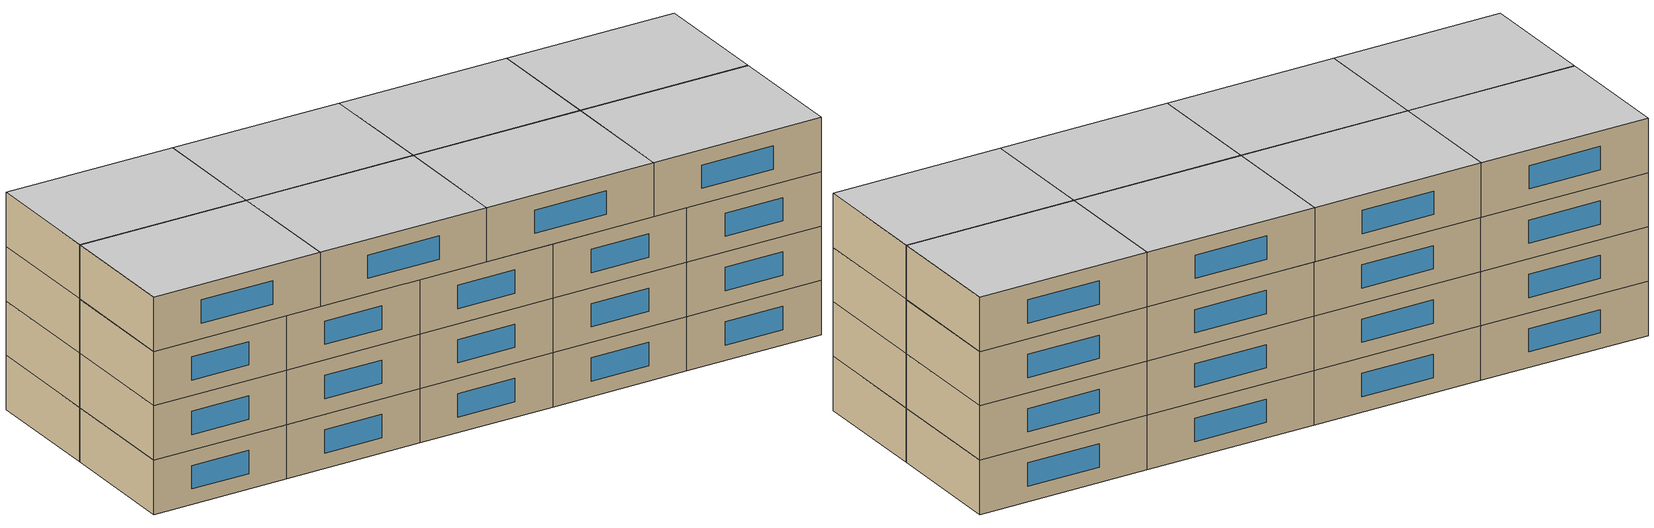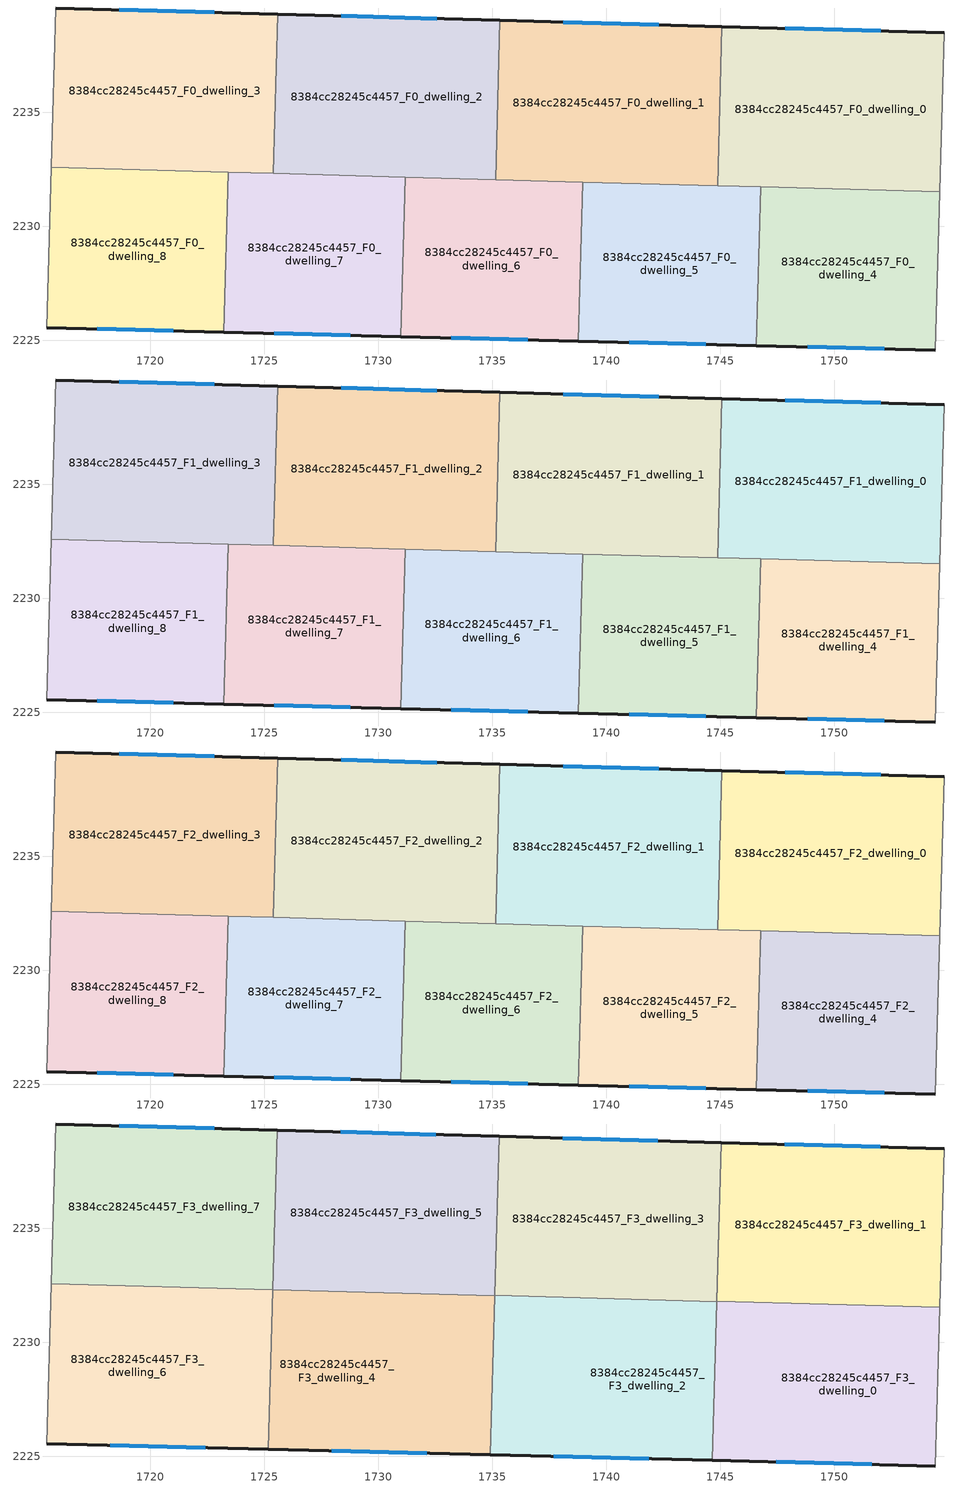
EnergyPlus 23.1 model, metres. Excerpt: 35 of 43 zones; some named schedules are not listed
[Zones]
8384cc28245c4457_F0_dwelling_0
 floor ground (EU_floor_Construction): 1754.83,2238.5 1754.63,2231.51 1744.89,2231.78 1745.08,2238.77 z0
 wall outside (EU_wall_Construction): 1754.83,2238.5 1745.08,2238.77 z0:3
 wall to 8384cc28245c4457_F0_dwelling_1 (EU_wall_Construction): 1745.08,2238.77 1744.89,2231.78 z0:3
 wall adiabatic (EU_wall_Construction): 1754.63,2231.51 1754.83,2238.5 z0:3
 wall to 8384cc28245c4457_F0_dwelling_4 (EU_wall_Construction): 1746.79,2231.73 1754.63,2231.51 z0:3
 wall to 8384cc28245c4457_F0_dwelling_5 (EU_wall_Construction): 1744.89,2231.78 1746.79,2231.73 z0:3
 window (EU_Window_Construction): 1752.04,2238.57 1747.87,2238.69 z0.86:2.14
8384cc28245c4457_F0_dwelling_1
 floor ground (EU_floor_Construction): 1745.08,2238.77 1744.89,2231.78 1735.15,2232.05 1735.34,2239.04 z0
 wall outside (EU_wall_Construction): 1745.08,2238.77 1735.34,2239.04 z0:3
 wall to 8384cc28245c4457_F0_dwelling_2 (EU_wall_Construction): 1735.34,2239.04 1735.15,2232.05 z0:3
 wall to 8384cc28245c4457_F0_dwelling_5 (EU_wall_Construction): 1738.97,2231.94 1744.89,2231.78 z0:3
 wall to 8384cc28245c4457_F0_dwelling_6 (EU_wall_Construction): 1735.15,2232.05 1738.97,2231.94 z0:3
 window (EU_Window_Construction): 1742.3,2238.84 1738.12,2238.96 z0.86:2.14
8384cc28245c4457_F0_dwelling_2
 floor ground (EU_floor_Construction): 1735.34,2239.04 1735.15,2232.05 1725.4,2232.32 1725.6,2239.31 z0
 wall outside (EU_wall_Construction): 1735.34,2239.04 1725.6,2239.31 z0:3
 wall to 8384cc28245c4457_F0_dwelling_3 (EU_wall_Construction): 1725.6,2239.31 1725.4,2232.32 z0:3
 wall to 8384cc28245c4457_F0_dwelling_7 (EU_wall_Construction): 1725.4,2232.32 1731.18,2232.16 z0:3
 wall to 8384cc28245c4457_F0_dwelling_6 (EU_wall_Construction): 1731.18,2232.16 1735.14,2232.05 z0:3
 window (EU_Window_Construction): 1732.56,2239.12 1728.38,2239.23 z0.86:2.14
8384cc28245c4457_F0_dwelling_3
 floor ground (EU_floor_Construction): 1725.6,2239.31 1725.4,2232.32 1715.66,2232.59 1715.85,2239.58 z0
 wall outside (EU_wall_Construction): 1725.6,2239.31 1715.85,2239.58 z0:3
 wall adiabatic (EU_wall_Construction): 1715.85,2239.58 1715.66,2232.59 z0:3
 wall to 8384cc28245c4457_F0_dwelling_8 (EU_wall_Construction): 1715.66,2232.59 1723.41,2232.38 z0:3
 wall to 8384cc28245c4457_F0_dwelling_7 (EU_wall_Construction): 1723.41,2232.38 1725.4,2232.32 z0:3
 window (EU_Window_Construction): 1722.81,2239.39 1718.64,2239.5 z0.86:2.14
8384cc28245c4457_F0_dwelling_4
 floor ground (EU_floor_Construction): 1754.63,2231.51 1754.44,2224.57 1746.6,2224.77 1746.79,2231.73 z0
 wall outside (EU_wall_Construction): 1746.6,2224.77 1754.44,2224.57 z0:3
 wall to 8384cc28245c4457_F0_dwelling_5 (EU_wall_Construction): 1746.79,2231.73 1746.6,2224.77 z0:3
 wall adiabatic (EU_wall_Construction): 1754.44,2224.57 1754.63,2231.51 z0:3
 window (EU_Window_Construction): 1748.84,2224.71 1752.2,2224.63 z0.86:2.14
8384cc28245c4457_F0_dwelling_5
 floor ground (EU_floor_Construction): 1746.79,2231.73 1746.6,2224.77 1738.78,2224.96 1738.97,2231.94 z0
 wall outside (EU_wall_Construction): 1738.78,2224.96 1746.6,2224.77 z0:3
 wall to 8384cc28245c4457_F0_dwelling_6 (EU_wall_Construction): 1738.97,2231.94 1738.78,2224.96 z0:3
 window (EU_Window_Construction): 1741.01,2224.91 1744.36,2224.82 z0.86:2.14
8384cc28245c4457_F0_dwelling_6
 floor ground (EU_floor_Construction): 1738.97,2231.94 1738.78,2224.96 1730.98,2225.16 1731.18,2232.16 z0
 wall outside (EU_wall_Construction): 1730.98,2225.16 1738.78,2224.96 z0:3
 wall to 8384cc28245c4457_F0_dwelling_7 (EU_wall_Construction): 1731.18,2232.16 1730.98,2225.16 z0:3
 window (EU_Window_Construction): 1733.21,2225.11 1736.55,2225.02 z0.86:2.14
8384cc28245c4457_F0_dwelling_7
 floor ground (EU_floor_Construction): 1731.18,2232.16 1730.98,2225.16 1723.21,2225.36 1723.41,2232.38 z0
 wall outside (EU_wall_Construction): 1723.21,2225.36 1730.98,2225.16 z0:3
 wall to 8384cc28245c4457_F0_dwelling_8 (EU_wall_Construction): 1723.41,2232.38 1723.21,2225.36 z0:3
 window (EU_Window_Construction): 1725.43,2225.3 1728.76,2225.22 z0.86:2.14
8384cc28245c4457_F0_dwelling_8
 floor ground (EU_floor_Construction): 1723.41,2232.38 1723.21,2225.36 1715.46,2225.55 1715.66,2232.59 z0
 wall outside (EU_wall_Construction): 1715.46,2225.55 1723.21,2225.36 z0:3
 wall adiabatic (EU_wall_Construction): 1715.66,2232.59 1715.46,2225.55 z0:3
 window (EU_Window_Construction): 1717.68,2225.5 1721,2225.41 z0.86:2.14
8384cc28245c4457_F1_dwelling_0
 floor to 8384cc28245c4457_F0_dwelling_0 (EU_floor_Construction): 1754.83,2238.5 1754.63,2231.51 1744.89,2231.78 1745.08,2238.77 z3
 wall outside (EU_wall_Construction): 1754.83,2238.5 1745.08,2238.77 z3:6
 wall to 8384cc28245c4457_F1_dwelling_1 (EU_wall_Construction): 1745.08,2238.77 1744.89,2231.78 z3:6
 wall adiabatic (EU_wall_Construction): 1754.63,2231.51 1754.83,2238.5 z3:6
 wall to 8384cc28245c4457_F1_dwelling_4 (EU_wall_Construction): 1746.79,2231.73 1754.63,2231.51 z3:6
 wall to 8384cc28245c4457_F1_dwelling_5 (EU_wall_Construction): 1744.89,2231.78 1746.79,2231.73 z3:6
 window (EU_Window_Construction): 1752.04,2238.57 1747.87,2238.69 z3.86:5.14
8384cc28245c4457_F1_dwelling_1
 floor to 8384cc28245c4457_F0_dwelling_1 (EU_floor_Construction): 1745.08,2238.77 1744.89,2231.78 1735.15,2232.05 1735.34,2239.04 z3
 wall outside (EU_wall_Construction): 1745.08,2238.77 1735.34,2239.04 z3:6
 wall to 8384cc28245c4457_F1_dwelling_2 (EU_wall_Construction): 1735.34,2239.04 1735.15,2232.05 z3:6
 wall to 8384cc28245c4457_F1_dwelling_5 (EU_wall_Construction): 1738.97,2231.94 1744.89,2231.78 z3:6
 wall to 8384cc28245c4457_F1_dwelling_6 (EU_wall_Construction): 1735.15,2232.05 1738.97,2231.94 z3:6
 window (EU_Window_Construction): 1742.3,2238.84 1738.12,2238.96 z3.86:5.14
8384cc28245c4457_F1_dwelling_2
 floor to 8384cc28245c4457_F0_dwelling_2 (EU_floor_Construction): 1735.34,2239.04 1735.15,2232.05 1725.4,2232.32 1725.6,2239.31 z3
 wall outside (EU_wall_Construction): 1735.34,2239.04 1725.6,2239.31 z3:6
 wall to 8384cc28245c4457_F1_dwelling_3 (EU_wall_Construction): 1725.6,2239.31 1725.4,2232.32 z3:6
 wall to 8384cc28245c4457_F1_dwelling_7 (EU_wall_Construction): 1725.4,2232.32 1731.18,2232.16 z3:6
 wall to 8384cc28245c4457_F1_dwelling_6 (EU_wall_Construction): 1731.18,2232.16 1735.14,2232.05 z3:6
 window (EU_Window_Construction): 1732.56,2239.12 1728.38,2239.23 z3.86:5.14
8384cc28245c4457_F1_dwelling_3
 floor to 8384cc28245c4457_F0_dwelling_3 (EU_floor_Construction): 1725.6,2239.31 1725.4,2232.32 1715.66,2232.59 1715.85,2239.58 z3
 wall outside (EU_wall_Construction): 1725.6,2239.31 1715.85,2239.58 z3:6
 wall adiabatic (EU_wall_Construction): 1715.85,2239.58 1715.66,2232.59 z3:6
 wall to 8384cc28245c4457_F1_dwelling_8 (EU_wall_Construction): 1715.66,2232.59 1723.41,2232.38 z3:6
 wall to 8384cc28245c4457_F1_dwelling_7 (EU_wall_Construction): 1723.41,2232.38 1725.4,2232.32 z3:6
 window (EU_Window_Construction): 1722.81,2239.39 1718.64,2239.5 z3.86:5.14
8384cc28245c4457_F1_dwelling_4
 floor to 8384cc28245c4457_F0_dwelling_4 (EU_floor_Construction): 1754.63,2231.51 1754.44,2224.57 1746.6,2224.77 1746.79,2231.73 z3
 wall outside (EU_wall_Construction): 1746.6,2224.77 1754.44,2224.57 z3:6
 wall to 8384cc28245c4457_F1_dwelling_5 (EU_wall_Construction): 1746.79,2231.73 1746.6,2224.77 z3:6
 wall adiabatic (EU_wall_Construction): 1754.44,2224.57 1754.63,2231.51 z3:6
 window (EU_Window_Construction): 1748.84,2224.71 1752.2,2224.63 z3.86:5.14
8384cc28245c4457_F1_dwelling_5
 floor to 8384cc28245c4457_F0_dwelling_5 (EU_floor_Construction): 1746.79,2231.73 1746.6,2224.77 1738.78,2224.96 1738.97,2231.94 z3
 wall outside (EU_wall_Construction): 1738.78,2224.96 1746.6,2224.77 z3:6
 wall to 8384cc28245c4457_F1_dwelling_6 (EU_wall_Construction): 1738.97,2231.94 1738.78,2224.96 z3:6
 window (EU_Window_Construction): 1741.01,2224.91 1744.36,2224.82 z3.86:5.14
8384cc28245c4457_F1_dwelling_6
 floor to 8384cc28245c4457_F0_dwelling_6 (EU_floor_Construction): 1738.97,2231.94 1738.78,2224.96 1730.98,2225.16 1731.18,2232.16 z3
 wall outside (EU_wall_Construction): 1730.98,2225.16 1738.78,2224.96 z3:6
 wall to 8384cc28245c4457_F1_dwelling_7 (EU_wall_Construction): 1731.18,2232.16 1730.98,2225.16 z3:6
 window (EU_Window_Construction): 1733.21,2225.11 1736.55,2225.02 z3.86:5.14
8384cc28245c4457_F1_dwelling_7
 floor to 8384cc28245c4457_F0_dwelling_7 (EU_floor_Construction): 1731.18,2232.16 1730.98,2225.16 1723.21,2225.36 1723.41,2232.38 z3
 wall outside (EU_wall_Construction): 1723.21,2225.36 1730.98,2225.16 z3:6
 wall to 8384cc28245c4457_F1_dwelling_8 (EU_wall_Construction): 1723.41,2232.38 1723.21,2225.36 z3:6
 window (EU_Window_Construction): 1725.43,2225.3 1728.76,2225.22 z3.86:5.14
8384cc28245c4457_F1_dwelling_8
 floor to 8384cc28245c4457_F0_dwelling_8 (EU_floor_Construction): 1723.41,2232.38 1723.21,2225.36 1715.46,2225.55 1715.66,2232.59 z3
 wall outside (EU_wall_Construction): 1715.46,2225.55 1723.21,2225.36 z3:6
 wall adiabatic (EU_wall_Construction): 1715.66,2232.59 1715.46,2225.55 z3:6
 window (EU_Window_Construction): 1717.68,2225.5 1721,2225.41 z3.86:5.14
8384cc28245c4457_F2_dwelling_0
 floor to 8384cc28245c4457_F1_dwelling_0 (EU_floor_Construction): 1754.83,2238.5 1754.63,2231.51 1744.89,2231.78 1745.08,2238.77 z6
 wall outside (EU_wall_Construction): 1754.83,2238.5 1745.08,2238.77 z6:9
 wall to 8384cc28245c4457_F2_dwelling_1 (EU_wall_Construction): 1745.08,2238.77 1744.89,2231.78 z6:9
 wall adiabatic (EU_wall_Construction): 1754.63,2231.51 1754.83,2238.5 z6:9
 wall to 8384cc28245c4457_F2_dwelling_4 (EU_wall_Construction): 1746.79,2231.73 1754.63,2231.51 z6:9
 wall to 8384cc28245c4457_F2_dwelling_5 (EU_wall_Construction): 1744.89,2231.78 1746.79,2231.73 z6:9
 window (EU_Window_Construction): 1752.04,2238.57 1747.87,2238.69 z6.86:8.14
8384cc28245c4457_F2_dwelling_1
 floor to 8384cc28245c4457_F1_dwelling_1 (EU_floor_Construction): 1745.08,2238.77 1744.89,2231.78 1735.15,2232.05 1735.34,2239.04 z6
 wall outside (EU_wall_Construction): 1745.08,2238.77 1735.34,2239.04 z6:9
 wall to 8384cc28245c4457_F2_dwelling_2 (EU_wall_Construction): 1735.34,2239.04 1735.15,2232.05 z6:9
 wall to 8384cc28245c4457_F2_dwelling_5 (EU_wall_Construction): 1738.97,2231.94 1744.89,2231.78 z6:9
 wall to 8384cc28245c4457_F2_dwelling_6 (EU_wall_Construction): 1735.15,2232.05 1738.97,2231.94 z6:9
 window (EU_Window_Construction): 1742.3,2238.84 1738.12,2238.96 z6.86:8.14
 ceiling adiabatic (EU_roof_Construction): 1744.89,2231.78 1744.89,2231.8 1744.86,2231.8 1745.05,2238.77 1735.34,2239.04 1735.15,2232.05 z9
8384cc28245c4457_F2_dwelling_2
 floor to 8384cc28245c4457_F1_dwelling_2 (EU_floor_Construction): 1735.34,2239.04 1735.15,2232.05 1725.4,2232.32 1725.6,2239.31 z6
 wall outside (EU_wall_Construction): 1735.34,2239.04 1725.6,2239.31 z6:9
 wall to 8384cc28245c4457_F2_dwelling_3 (EU_wall_Construction): 1725.6,2239.31 1725.4,2232.32 z6:9
 wall to 8384cc28245c4457_F2_dwelling_7 (EU_wall_Construction): 1725.4,2232.32 1731.18,2232.16 z6:9
 wall to 8384cc28245c4457_F2_dwelling_6 (EU_wall_Construction): 1731.18,2232.16 1735.14,2232.05 z6:9
 window (EU_Window_Construction): 1732.56,2239.12 1728.38,2239.23 z6.86:8.14
8384cc28245c4457_F2_dwelling_3
 floor to 8384cc28245c4457_F1_dwelling_3 (EU_floor_Construction): 1725.6,2239.31 1725.4,2232.32 1715.66,2232.59 1715.85,2239.58 z6
 wall outside (EU_wall_Construction): 1725.6,2239.31 1715.85,2239.58 z6:9
 wall adiabatic (EU_wall_Construction): 1715.85,2239.58 1715.66,2232.59 z6:9
 wall to 8384cc28245c4457_F2_dwelling_8 (EU_wall_Construction): 1715.66,2232.59 1723.41,2232.38 z6:9
 wall to 8384cc28245c4457_F2_dwelling_7 (EU_wall_Construction): 1723.41,2232.38 1725.4,2232.32 z6:9
 window (EU_Window_Construction): 1722.81,2239.39 1718.64,2239.5 z6.86:8.14
8384cc28245c4457_F2_dwelling_4
 floor to 8384cc28245c4457_F1_dwelling_4 (EU_floor_Construction): 1754.63,2231.51 1754.44,2224.57 1746.6,2224.77 1746.79,2231.73 z6
 wall outside (EU_wall_Construction): 1746.6,2224.77 1754.44,2224.57 z6:9
 wall to 8384cc28245c4457_F2_dwelling_5 (EU_wall_Construction): 1746.79,2231.73 1746.6,2224.77 z6:9
 wall adiabatic (EU_wall_Construction): 1754.44,2224.57 1754.63,2231.51 z6:9
 window (EU_Window_Construction): 1748.84,2224.71 1752.2,2224.63 z6.86:8.14
8384cc28245c4457_F2_dwelling_5
 floor to 8384cc28245c4457_F1_dwelling_5 (EU_floor_Construction): 1746.79,2231.73 1746.6,2224.77 1738.78,2224.96 1738.97,2231.94 z6
 wall outside (EU_wall_Construction): 1738.78,2224.96 1746.6,2224.77 z6:9
 wall to 8384cc28245c4457_F2_dwelling_6 (EU_wall_Construction): 1738.97,2231.94 1738.78,2224.96 z6:9
 window (EU_Window_Construction): 1741.01,2224.91 1744.36,2224.82 z6.86:8.14
8384cc28245c4457_F2_dwelling_6
 floor to 8384cc28245c4457_F1_dwelling_6 (EU_floor_Construction): 1738.97,2231.94 1738.78,2224.96 1730.98,2225.16 1731.18,2232.16 z6
 wall outside (EU_wall_Construction): 1730.98,2225.16 1738.78,2224.96 z6:9
 wall to 8384cc28245c4457_F2_dwelling_7 (EU_wall_Construction): 1731.18,2232.16 1730.98,2225.16 z6:9
 window (EU_Window_Construction): 1733.21,2225.11 1736.55,2225.02 z6.86:8.14
 ceiling adiabatic (EU_roof_Construction): 1738.97,2231.94 1735.11,2232.05 1731.18,2232.15 z9
8384cc28245c4457_F2_dwelling_7
 floor to 8384cc28245c4457_F1_dwelling_7 (EU_floor_Construction): 1731.18,2232.16 1730.98,2225.16 1723.21,2225.36 1723.41,2232.38 z6
 wall outside (EU_wall_Construction): 1723.21,2225.36 1730.98,2225.16 z6:9
 wall to 8384cc28245c4457_F2_dwelling_8 (EU_wall_Construction): 1723.41,2232.38 1723.21,2225.36 z6:9
 window (EU_Window_Construction): 1725.43,2225.3 1728.76,2225.22 z6.86:8.14
8384cc28245c4457_F2_dwelling_8
 floor to 8384cc28245c4457_F1_dwelling_8 (EU_floor_Construction): 1723.41,2232.38 1723.21,2225.36 1715.46,2225.55 1715.66,2232.59 z6
 wall outside (EU_wall_Construction): 1715.46,2225.55 1723.21,2225.36 z6:9
 wall adiabatic (EU_wall_Construction): 1715.66,2232.59 1715.46,2225.55 z6:9
 window (EU_Window_Construction): 1717.68,2225.5 1721,2225.41 z6.86:8.14
 ceiling adiabatic (EU_roof_Construction): 1723.21,2225.36 1723.41,2232.36 1715.66,2232.57 1715.46,2225.55 z9
8384cc28245c4457_F3_dwelling_0
 floor to 8384cc28245c4457_F2_dwelling_4 (EU_floor_Construction): 1754.63,2231.51 1754.44,2224.57 1746.6,2224.77 1746.79,2231.73 z9
 floor to 8384cc28245c4457_F2_dwelling_0 (EU_floor_Construction): 1754.63,2231.53 1754.63,2231.51 1744.89,2231.78 1744.89,2231.8 z9
 floor to 8384cc28245c4457_F2_dwelling_5 (EU_floor_Construction): 1746.79,2231.73 1746.6,2224.77 1744.67,2224.82 1744.86,2231.78 z9
 wall outside (EU_wall_Construction): 1744.67,2224.82 1754.44,2224.57 z9:12
 wall to 8384cc28245c4457_F3_dwelling_1 (EU_wall_Construction): 1754.63,2231.53 1744.86,2231.8 1745.05,2238.77 z9:12
 wall adiabatic (EU_wall_Construction): 1754.44,2224.57 1754.63,2231.53 z9:12
 wall to 8384cc28245c4457_F3_dwelling_3 (EU_wall_Construction): 1745.05,2238.77 1744.86,2231.79 z9:12
 wall to 8384cc28245c4457_F3_dwelling_2 (EU_wall_Construction): 1744.86,2231.79 1744.67,2224.82 z9:12
 window (EU_Window_Construction): 1747.46,2224.75 1751.65,2224.64 z9.86:11.14
 ceiling to 8384cc28245c4457_F4_dwelling_0 (EU_floor_Construction): 1754.44,2224.57 1754.63,2231.53 1744.86,2231.8 1745.05,2238.77 1744.67,2224.82 z12
8384cc28245c4457_F3_dwelling_1
 floor to 8384cc28245c4457_F2_dwelling_0 (EU_floor_Construction): 1754.83,2238.5 1754.63,2231.53 1744.89,2231.8 1745.08,2238.77 z9
 floor to 8384cc28245c4457_F2_dwelling_1 (EU_floor_Construction): 1745.08,2238.77 1744.89,2231.8 1744.86,2231.8 1745.05,2238.77 z9
 wall outside (EU_wall_Construction): 1754.83,2238.5 1745.05,2238.77 z9:12
 wall adiabatic (EU_wall_Construction): 1754.63,2231.53 1754.83,2238.5 z9:12
 window (EU_Window_Construction): 1752.03,2238.57 1747.85,2238.69 z9.86:11.14
 ceiling to 8384cc28245c4457_F4_dwelling_1 (EU_floor_Construction): 1754.63,2231.53 1754.83,2238.5 1745.05,2238.77 1744.86,2231.8 z12
8384cc28245c4457_F3_dwelling_2
 floor to 8384cc28245c4457_F2_dwelling_5 (EU_floor_Construction): 1744.86,2231.78 1744.67,2224.82 1738.78,2224.96 1738.97,2231.94 z9
 floor to 8384cc28245c4457_F2_dwelling_6 (EU_floor_Construction): 1738.97,2231.94 1738.78,2224.96 1734.91,2225.06 1735.11,2232.05 z9
 floor adiabatic (EU_floor_Construction): 1744.86,2231.79 1739.45,2231.93 1735.15,2232.06 z9
 wall outside (EU_wall_Construction): 1734.91,2225.06 1744.67,2224.82 z9:12
 wall to 8384cc28245c4457_F3_dwelling_3 (EU_wall_Construction): 1744.86,2231.79 1735.11,2232.06 z9:12
 wall to 8384cc28245c4457_F3_dwelling_4 (EU_wall_Construction): 1735.11,2232.04 1734.91,2225.06 z9:12
 wall to 8384cc28245c4457_F3_dwelling_5 (EU_wall_Construction): 1735.11,2232.06 1735.11,2232.04 z9:12
 window (EU_Window_Construction): 1737.7,2224.99 1741.88,2224.89 z9.86:11.14
 ceiling to 8384cc28245c4457_F4_dwelling_2 (EU_floor_Construction): 1744.67,2224.82 1744.86,2231.79 1735.11,2232.06 1734.91,2225.06 z12
8384cc28245c4457_F3_dwelling_3
 floor adiabatic (EU_floor_Construction): 1745.05,2238.77 1744.86,2231.79 1735.15,2232.06 1735.34,2239.04 z9
 floor to 8384cc28245c4457_F2_dwelling_2 (EU_floor_Construction): 1735.34,2239.04 1735.15,2232.06 1735.11,2232.06 1735.3,2239.04 z9
 wall outside (EU_wall_Construction): 1745.05,2238.77 1735.3,2239.04 z9:12
 wall to 8384cc28245c4457_F3_dwelling_5 (EU_wall_Construction): 1735.3,2239.04 1735.11,2232.06 z9:12
 window (EU_Window_Construction): 1742.27,2238.85 1738.09,2238.96 z9.86:11.14
 ceiling to 8384cc28245c4457_F4_dwelling_3 (EU_floor_Construction): 1744.86,2231.79 1745.05,2238.77 1735.3,2239.04 1735.11,2232.06 z12
8384cc28245c4457_F3_dwelling_4
 floor to 8384cc28245c4457_F2_dwelling_7 (EU_floor_Construction): 1731.18,2232.15 1730.98,2225.16 1725.18,2225.31 1725.37,2232.32 z9
 floor to 8384cc28245c4457_F2_dwelling_6 (EU_floor_Construction): 1735.11,2232.04 1734.91,2225.06 1730.98,2225.16 1731.18,2232.15 z9
 wall outside (EU_wall_Construction): 1725.18,2225.31 1734.91,2225.06 z9:12
 wall to 8384cc28245c4457_F3_dwelling_5 (EU_wall_Construction): 1735.11,2232.04 1725.37,2232.32 1725.57,2239.31 z9:12
 wall to 8384cc28245c4457_F3_dwelling_7 (EU_wall_Construction): 1725.57,2239.31 1725.37,2232.3 z9:12
 wall to 8384cc28245c4457_F3_dwelling_6 (EU_wall_Construction): 1725.37,2232.3 1725.18,2225.31 z9:12
 window (EU_Window_Construction): 1727.96,2225.24 1732.13,2225.13 z9.86:11.14
 ceiling to 8384cc28245c4457_F4_dwelling_4 (EU_floor_Construction): 1734.91,2225.06 1735.11,2232.04 1725.37,2232.32 1725.18,2225.31 z12
8384cc28245c4457_F3_dwelling_5
 floor to 8384cc28245c4457_F2_dwelling_2 (EU_floor_Construction): 1735.3,2239.04 1735.11,2232.05 1725.4,2232.32 1725.6,2239.31 z9
 floor to 8384cc28245c4457_F2_dwelling_3 (EU_floor_Construction): 1725.6,2239.31 1725.4,2232.32 1725.37,2232.32 1725.57,2239.31 z9
 floor adiabatic (EU_floor_Construction): 1735.11,2232.05 1728.42,2232.23 1725.37,2232.32 z9
 wall outside (EU_wall_Construction): 1735.3,2239.04 1725.57,2239.31 z9:12
 window (EU_Window_Construction): 1732.52,2239.12 1728.35,2239.23 z9.86:11.14
 ceiling to 8384cc28245c4457_F4_dwelling_5 (EU_floor_Construction): 1735.11,2232.04 1735.3,2239.04 1725.57,2239.31 1725.37,2232.32 z12
8384cc28245c4457_F3_dwelling_6
 floor adiabatic (EU_floor_Construction): 1723.41,2232.36 1723.21,2225.36 1715.46,2225.55 1715.66,2232.57 z9
 floor to 8384cc28245c4457_F2_dwelling_7 (EU_floor_Construction): 1725.37,2232.3 1725.18,2225.31 1723.21,2225.36 1723.41,2232.36 z9
 wall outside (EU_wall_Construction): 1715.46,2225.55 1725.18,2225.31 z9:12
 wall adiabatic (EU_wall_Construction): 1715.66,2232.57 1715.46,2225.55 z9:12
 wall to 8384cc28245c4457_F3_dwelling_7 (EU_wall_Construction): 1725.37,2232.3 1715.66,2232.57 z9:12
 window (EU_Window_Construction): 1718.24,2225.48 1722.4,2225.38 z9.86:11.14
 ceiling to 8384cc28245c4457_F4_dwelling_6 (EU_floor_Construction): 1725.18,2225.31 1725.37,2232.3 1715.66,2232.57 1715.46,2225.55 z12
8384cc28245c4457_F3_dwelling_7
 floor to 8384cc28245c4457_F2_dwelling_3 (EU_floor_Construction): 1725.57,2239.31 1725.37,2232.32 1715.66,2232.59 1715.85,2239.58 z9
 floor to 8384cc28245c4457_F2_dwelling_7 (EU_floor_Construction): 1725.37,2232.32 1725.37,2232.3 1723.41,2232.36 1723.41,2232.38 z9
 floor to 8384cc28245c4457_F2_dwelling_8 (EU_floor_Construction): 1723.41,2232.37 1723.41,2232.36 1715.66,2232.57 1715.66,2232.59 z9
 wall outside (EU_wall_Construction): 1725.57,2239.31 1715.85,2239.58 z9:12
 wall adiabatic (EU_wall_Construction): 1715.85,2239.58 1715.66,2232.57 z9:12
 window (EU_Window_Construction): 1722.79,2239.39 1718.63,2239.5 z9.86:11.14
 ceiling to 8384cc28245c4457_F4_dwelling_7 (EU_floor_Construction): 1725.37,2232.3 1725.57,2239.31 1715.85,2239.58 1715.66,2232.57 z12
[Building]
EU S2 Campaign: North Axis=0; Terrain=City; Solar Distribution=FullExterior
[Site:Location]
Helsinki-Vantaa.AP: Latitude=60.317; Longitude=24.963; Time Zone=2; Elevation=54.6
[SizingPeriod:WeatherFileDays]
AnnualSizingPeriod: Begin Month=1; Begin Day of Month=1; End Month=12; End Day of Month=31; Day of Week for Start Day=Monday; Use Weather File Daylight Saving Period=No; Use Weather File Rain and Snow Indicators=No
[MATERIAL]
EU_InternalMass_Material: Roughness=MediumRough; Thickness=0.1; Conductivity=1; Density=1800; Specific Heat=900; Thermal Absorptance=0.9; Solar Absorptance=0.7; Visible Absorptance=0.7
[MATERIAL:NOMASS] Roughness=MediumRough; Thermal Absorptance=0.9; Solar Absorptance=0.7; Visible Absorptance=0.7
Name | Thermal Resistance
EU_wall_NoMass | 1.10183
EU_roof_NoMass; EU_floor_NoMass | 1.70606
[WINDOWMATERIAL:SIMPLEGLAZINGSYSTEM]
EU_Window_SimpleGlazing: UFactor=3.11035; Solar Heat Gain Coefficient=0.8; Visible Transmittance=0.8
[CONSTRUCTION]
EU_wall_Construction: EU_wall_NoMass
EU_roof_Construction: EU_roof_NoMass
EU_floor_Construction: EU_floor_NoMass
EU_Window_Construction: EU_Window_SimpleGlazing
EU_InternalMass_Construction: EU_InternalMass_Material
[ZONE] Type=1; Multiplier=1; Ceiling Height=autocalculate; Floor Area=autocalculate; Part of Total Floor Area=Yes
Name | Volume
8384cc28245c4457_F0_dwelling_0; 8384cc28245c4457_F1_dwelling_0; 8384cc28245c4457_F2_dwelling_0 | 204.433
8384cc28245c4457_F3_dwelling_0 | 204.456
8384cc28245c4457_F0_dwelling_1; 8384cc28245c4457_F1_dwelling_1; 8384cc28245c4457_F2_dwelling_1; 8384cc28245c4457_F0_dwelling_2; 8384cc28245c4457_F1_dwelling_2; 8384cc28245c4457_F2_dwelling_2 | 204.42
8384cc28245c4457_F3_dwelling_1 | 204.426
8384cc28245c4457_F3_dwelling_2; 8384cc28245c4457_F3_dwelling_4; 8384cc28245c4457_F3_dwelling_5 | 204.437
8384cc28245c4457_F0_dwelling_3; 8384cc28245c4457_F1_dwelling_3; 8384cc28245c4457_F2_dwelling_3 | 204.432
8384cc28245c4457_F3_dwelling_3 | 204.434
8384cc28245c4457_F0_dwelling_4; 8384cc28245c4457_F1_dwelling_4; 8384cc28245c4457_F2_dwelling_4 | 163.567
8384cc28245c4457_F0_dwelling_5; 8384cc28245c4457_F1_dwelling_5; 8384cc28245c4457_F2_dwelling_5 | 163.547
8384cc28245c4457_F0_dwelling_6; 8384cc28245c4457_F1_dwelling_6; 8384cc28245c4457_F2_dwelling_6 | 163.548
8384cc28245c4457_F3_dwelling_6 | 204.439
8384cc28245c4457_F0_dwelling_7; 8384cc28245c4457_F1_dwelling_7; 8384cc28245c4457_F2_dwelling_7 | 163.553
8384cc28245c4457_F3_dwelling_7 | 204.428
8384cc28245c4457_F0_dwelling_8; 8384cc28245c4457_F1_dwelling_8; 8384cc28245c4457_F2_dwelling_8 | 163.559
[INTERNALMASS] Construction=EU_InternalMass_Construction
Name | Zone or ZoneList | Surface Area
8384cc28245c4457_F0_dwelling_0_EU_InternalMass | 8384cc28245c4457_F0_dwelling_0 | 68.1439
8384cc28245c4457_F0_dwelling_1_EU_InternalMass | 8384cc28245c4457_F0_dwelling_1 | 68.143
8384cc28245c4457_F0_dwelling_2_EU_InternalMass | 8384cc28245c4457_F0_dwelling_2 | 68.1403
8384cc28245c4457_F0_dwelling_3_EU_InternalMass | 8384cc28245c4457_F0_dwelling_3 | 68.1439
8384cc28245c4457_F0_dwelling_4_EU_InternalMass | 8384cc28245c4457_F0_dwelling_4 | 54.5225
8384cc28245c4457_F0_dwelling_5_EU_InternalMass | 8384cc28245c4457_F0_dwelling_5 | 54.516
8384cc28245c4457_F0_dwelling_6_EU_InternalMass | 8384cc28245c4457_F0_dwelling_6 | 54.5154
8384cc28245c4457_F0_dwelling_7_EU_InternalMass | 8384cc28245c4457_F0_dwelling_7 | 54.5179
8384cc28245c4457_F0_dwelling_8_EU_InternalMass | 8384cc28245c4457_F0_dwelling_8 | 54.5196
8384cc28245c4457_F1_dwelling_0_EU_InternalMass | 8384cc28245c4457_F1_dwelling_0 | 68.1439
8384cc28245c4457_F1_dwelling_1_EU_InternalMass | 8384cc28245c4457_F1_dwelling_1 | 68.143
8384cc28245c4457_F1_dwelling_2_EU_InternalMass | 8384cc28245c4457_F1_dwelling_2 | 68.1403
8384cc28245c4457_F1_dwelling_3_EU_InternalMass | 8384cc28245c4457_F1_dwelling_3 | 68.1439
8384cc28245c4457_F1_dwelling_4_EU_InternalMass | 8384cc28245c4457_F1_dwelling_4 | 54.5225
8384cc28245c4457_F1_dwelling_5_EU_InternalMass | 8384cc28245c4457_F1_dwelling_5 | 54.516
8384cc28245c4457_F1_dwelling_6_EU_InternalMass | 8384cc28245c4457_F1_dwelling_6 | 54.5154
8384cc28245c4457_F1_dwelling_7_EU_InternalMass | 8384cc28245c4457_F1_dwelling_7 | 54.5179
8384cc28245c4457_F1_dwelling_8_EU_InternalMass | 8384cc28245c4457_F1_dwelling_8 | 54.5196
8384cc28245c4457_F2_dwelling_0_EU_InternalMass | 8384cc28245c4457_F2_dwelling_0 | 68.1439
8384cc28245c4457_F2_dwelling_1_EU_InternalMass | 8384cc28245c4457_F2_dwelling_1 | 68.143
8384cc28245c4457_F2_dwelling_2_EU_InternalMass | 8384cc28245c4457_F2_dwelling_2 | 68.1403
8384cc28245c4457_F2_dwelling_3_EU_InternalMass | 8384cc28245c4457_F2_dwelling_3 | 68.1439
8384cc28245c4457_F2_dwelling_4_EU_InternalMass | 8384cc28245c4457_F2_dwelling_4 | 54.5225
8384cc28245c4457_F2_dwelling_5_EU_InternalMass | 8384cc28245c4457_F2_dwelling_5 | 54.516
8384cc28245c4457_F2_dwelling_6_EU_InternalMass | 8384cc28245c4457_F2_dwelling_6 | 54.5154
8384cc28245c4457_F2_dwelling_7_EU_InternalMass | 8384cc28245c4457_F2_dwelling_7 | 54.5179
8384cc28245c4457_F2_dwelling_8_EU_InternalMass | 8384cc28245c4457_F2_dwelling_8 | 54.5196
8384cc28245c4457_F3_dwelling_0_EU_InternalMass | 8384cc28245c4457_F3_dwelling_0 | 68.1504
8384cc28245c4457_F3_dwelling_1_EU_InternalMass | 8384cc28245c4457_F3_dwelling_1 | 68.1416
8384cc28245c4457_F3_dwelling_2_EU_InternalMass | 8384cc28245c4457_F3_dwelling_2 | 68.1482
8384cc28245c4457_F3_dwelling_3_EU_InternalMass | 8384cc28245c4457_F3_dwelling_3 | 68.142
8384cc28245c4457_F3_dwelling_4_EU_InternalMass | 8384cc28245c4457_F3_dwelling_4 | 68.1502
8384cc28245c4457_F3_dwelling_5_EU_InternalMass | 8384cc28245c4457_F3_dwelling_5 | 68.1428
8384cc28245c4457_F3_dwelling_6_EU_InternalMass | 8384cc28245c4457_F3_dwelling_6 | 68.1471
8384cc28245c4457_F3_dwelling_7_EU_InternalMass | 8384cc28245c4457_F3_dwelling_7 | 68.142
[OTHEREQUIPMENT] Fuel Type=Electricity; Design Level Calculation Method=Watts/Area; Power per Zone Floor Area=1; Fraction Latent=0; Fraction Radiant=0; Fraction Lost=0; Carbon Dioxide Generation Rate=0; EndUse Subcategory=EU_Step8_InternalGains
Name | Zone or ZoneList or Space or SpaceList | Schedule
EU_Step8_InternalGain_8384cc28245c4457_F0_dwelling_0_f000 | 8384cc28245c4457_F0_dwelling_0 | EU_Step8_GainSchedule_8384cc28245c4457_F0_dwelling_0_f000
EU_Step8_InternalGain_8384cc28245c4457_F0_dwelling_1_f000 | 8384cc28245c4457_F0_dwelling_1 | EU_Step8_GainSchedule_8384cc28245c4457_F0_dwelling_1_f000
EU_Step8_InternalGain_8384cc28245c4457_F0_dwelling_2_f000 | 8384cc28245c4457_F0_dwelling_2 | EU_Step8_GainSchedule_8384cc28245c4457_F0_dwelling_2_f000
EU_Step8_InternalGain_8384cc28245c4457_F0_dwelling_3_f000 | 8384cc28245c4457_F0_dwelling_3 | EU_Step8_GainSchedule_8384cc28245c4457_F0_dwelling_3_f000
EU_Step8_InternalGain_8384cc28245c4457_F0_dwelling_4_f000 | 8384cc28245c4457_F0_dwelling_4 | EU_Step8_GainSchedule_8384cc28245c4457_F0_dwelling_4_f000
EU_Step8_InternalGain_8384cc28245c4457_F0_dwelling_5_f000 | 8384cc28245c4457_F0_dwelling_5 | EU_Step8_GainSchedule_8384cc28245c4457_F0_dwelling_5_f000
EU_Step8_InternalGain_8384cc28245c4457_F0_dwelling_6_f000 | 8384cc28245c4457_F0_dwelling_6 | EU_Step8_GainSchedule_8384cc28245c4457_F0_dwelling_6_f000
EU_Step8_InternalGain_8384cc28245c4457_F0_dwelling_7_f000 | 8384cc28245c4457_F0_dwelling_7 | EU_Step8_GainSchedule_8384cc28245c4457_F0_dwelling_7_f000
EU_Step8_InternalGain_8384cc28245c4457_F0_dwelling_8_f000 | 8384cc28245c4457_F0_dwelling_8 | EU_Step8_GainSchedule_8384cc28245c4457_F0_dwelling_8_f000
EU_Step8_InternalGain_8384cc28245c4457_F1_dwelling_0_f000 | 8384cc28245c4457_F1_dwelling_0 | EU_Step8_GainSchedule_8384cc28245c4457_F1_dwelling_0_f000
EU_Step8_InternalGain_8384cc28245c4457_F1_dwelling_1_f000 | 8384cc28245c4457_F1_dwelling_1 | EU_Step8_GainSchedule_8384cc28245c4457_F1_dwelling_1_f000
EU_Step8_InternalGain_8384cc28245c4457_F1_dwelling_2_f000 | 8384cc28245c4457_F1_dwelling_2 | EU_Step8_GainSchedule_8384cc28245c4457_F1_dwelling_2_f000
EU_Step8_InternalGain_8384cc28245c4457_F1_dwelling_3_f000 | 8384cc28245c4457_F1_dwelling_3 | EU_Step8_GainSchedule_8384cc28245c4457_F1_dwelling_3_f000
EU_Step8_InternalGain_8384cc28245c4457_F1_dwelling_4_f000 | 8384cc28245c4457_F1_dwelling_4 | EU_Step8_GainSchedule_8384cc28245c4457_F1_dwelling_4_f000
EU_Step8_InternalGain_8384cc28245c4457_F1_dwelling_5_f000 | 8384cc28245c4457_F1_dwelling_5 | EU_Step8_GainSchedule_8384cc28245c4457_F1_dwelling_5_f000
EU_Step8_InternalGain_8384cc28245c4457_F1_dwelling_6_f000 | 8384cc28245c4457_F1_dwelling_6 | EU_Step8_GainSchedule_8384cc28245c4457_F1_dwelling_6_f000
EU_Step8_InternalGain_8384cc28245c4457_F1_dwelling_7_f000 | 8384cc28245c4457_F1_dwelling_7 | EU_Step8_GainSchedule_8384cc28245c4457_F1_dwelling_7_f000
EU_Step8_InternalGain_8384cc28245c4457_F1_dwelling_8_f000 | 8384cc28245c4457_F1_dwelling_8 | EU_Step8_GainSchedule_8384cc28245c4457_F1_dwelling_8_f000
EU_Step8_InternalGain_8384cc28245c4457_F2_dwelling_0_f000 | 8384cc28245c4457_F2_dwelling_0 | EU_Step8_GainSchedule_8384cc28245c4457_F2_dwelling_0_f000
EU_Step8_InternalGain_8384cc28245c4457_F2_dwelling_1_f000 | 8384cc28245c4457_F2_dwelling_1 | EU_Step8_GainSchedule_8384cc28245c4457_F2_dwelling_1_f000
EU_Step8_InternalGain_8384cc28245c4457_F2_dwelling_2_f000 | 8384cc28245c4457_F2_dwelling_2 | EU_Step8_GainSchedule_8384cc28245c4457_F2_dwelling_2_f000
EU_Step8_InternalGain_8384cc28245c4457_F2_dwelling_3_f000 | 8384cc28245c4457_F2_dwelling_3 | EU_Step8_GainSchedule_8384cc28245c4457_F2_dwelling_3_f000
EU_Step8_InternalGain_8384cc28245c4457_F2_dwelling_4_f000 | 8384cc28245c4457_F2_dwelling_4 | EU_Step8_GainSchedule_8384cc28245c4457_F2_dwelling_4_f000
EU_Step8_InternalGain_8384cc28245c4457_F2_dwelling_5_f000 | 8384cc28245c4457_F2_dwelling_5 | EU_Step8_GainSchedule_8384cc28245c4457_F2_dwelling_5_f000
EU_Step8_InternalGain_8384cc28245c4457_F2_dwelling_6_f000 | 8384cc28245c4457_F2_dwelling_6 | EU_Step8_GainSchedule_8384cc28245c4457_F2_dwelling_6_f000
EU_Step8_InternalGain_8384cc28245c4457_F2_dwelling_7_f000 | 8384cc28245c4457_F2_dwelling_7 | EU_Step8_GainSchedule_8384cc28245c4457_F2_dwelling_7_f000
EU_Step8_InternalGain_8384cc28245c4457_F2_dwelling_8_f000 | 8384cc28245c4457_F2_dwelling_8 | EU_Step8_GainSchedule_8384cc28245c4457_F2_dwelling_8_f000
EU_Step8_InternalGain_8384cc28245c4457_F3_dwelling_0_f000 | 8384cc28245c4457_F3_dwelling_0 | EU_Step8_GainSchedule_8384cc28245c4457_F3_dwelling_0_f000
EU_Step8_InternalGain_8384cc28245c4457_F3_dwelling_1_f000 | 8384cc28245c4457_F3_dwelling_1 | EU_Step8_GainSchedule_8384cc28245c4457_F3_dwelling_1_f000
EU_Step8_InternalGain_8384cc28245c4457_F3_dwelling_2_f000 | 8384cc28245c4457_F3_dwelling_2 | EU_Step8_GainSchedule_8384cc28245c4457_F3_dwelling_2_f000
EU_Step8_InternalGain_8384cc28245c4457_F3_dwelling_3_f000 | 8384cc28245c4457_F3_dwelling_3 | EU_Step8_GainSchedule_8384cc28245c4457_F3_dwelling_3_f000
EU_Step8_InternalGain_8384cc28245c4457_F3_dwelling_4_f000 | 8384cc28245c4457_F3_dwelling_4 | EU_Step8_GainSchedule_8384cc28245c4457_F3_dwelling_4_f000
EU_Step8_InternalGain_8384cc28245c4457_F3_dwelling_5_f000 | 8384cc28245c4457_F3_dwelling_5 | EU_Step8_GainSchedule_8384cc28245c4457_F3_dwelling_5_f000
EU_Step8_InternalGain_8384cc28245c4457_F3_dwelling_6_f000 | 8384cc28245c4457_F3_dwelling_6 | EU_Step8_GainSchedule_8384cc28245c4457_F3_dwelling_6_f000
EU_Step8_InternalGain_8384cc28245c4457_F3_dwelling_7_f000 | 8384cc28245c4457_F3_dwelling_7 | EU_Step8_GainSchedule_8384cc28245c4457_F3_dwelling_7_f000
[ZONEVENTILATION:DESIGNFLOWRATE] Schedule=EU_AlwaysOn; Design Flow Rate Calculation Method=AirChanges/Hour; Air Changes per Hour=0.756316; Ventilation Type=Natural; Fan Pressure Rise=0; Fan Total Efficiency=1; Constant Term Coefficient=1; Temperature Term Coefficient=0; Velocity Term Coefficient=0; Velocity Squared Term Coefficient=0; Minimum Indoor Temperature=-100; Maximum Indoor Temperature=100; Delta Temperature=-100; Minimum Outdoor Temperature=-100; Maximum Outdoor Temperature=100; Maximum Wind Speed=40
Name | Zone or ZoneList or Space or SpaceList
EU_ConstantAir_8384cc28245c4457_F0_dwelling_0 | 8384cc28245c4457_F0_dwelling_0
EU_ConstantAir_8384cc28245c4457_F0_dwelling_1 | 8384cc28245c4457_F0_dwelling_1
EU_ConstantAir_8384cc28245c4457_F0_dwelling_2 | 8384cc28245c4457_F0_dwelling_2
EU_ConstantAir_8384cc28245c4457_F0_dwelling_3 | 8384cc28245c4457_F0_dwelling_3
EU_ConstantAir_8384cc28245c4457_F0_dwelling_4 | 8384cc28245c4457_F0_dwelling_4
EU_ConstantAir_8384cc28245c4457_F0_dwelling_5 | 8384cc28245c4457_F0_dwelling_5
EU_ConstantAir_8384cc28245c4457_F0_dwelling_6 | 8384cc28245c4457_F0_dwelling_6
EU_ConstantAir_8384cc28245c4457_F0_dwelling_7 | 8384cc28245c4457_F0_dwelling_7
EU_ConstantAir_8384cc28245c4457_F0_dwelling_8 | 8384cc28245c4457_F0_dwelling_8
EU_ConstantAir_8384cc28245c4457_F1_dwelling_0 | 8384cc28245c4457_F1_dwelling_0
EU_ConstantAir_8384cc28245c4457_F1_dwelling_1 | 8384cc28245c4457_F1_dwelling_1
EU_ConstantAir_8384cc28245c4457_F1_dwelling_2 | 8384cc28245c4457_F1_dwelling_2
EU_ConstantAir_8384cc28245c4457_F1_dwelling_3 | 8384cc28245c4457_F1_dwelling_3
EU_ConstantAir_8384cc28245c4457_F1_dwelling_4 | 8384cc28245c4457_F1_dwelling_4
EU_ConstantAir_8384cc28245c4457_F1_dwelling_5 | 8384cc28245c4457_F1_dwelling_5
EU_ConstantAir_8384cc28245c4457_F1_dwelling_6 | 8384cc28245c4457_F1_dwelling_6
EU_ConstantAir_8384cc28245c4457_F1_dwelling_7 | 8384cc28245c4457_F1_dwelling_7
EU_ConstantAir_8384cc28245c4457_F1_dwelling_8 | 8384cc28245c4457_F1_dwelling_8
EU_ConstantAir_8384cc28245c4457_F2_dwelling_0 | 8384cc28245c4457_F2_dwelling_0
EU_ConstantAir_8384cc28245c4457_F2_dwelling_1 | 8384cc28245c4457_F2_dwelling_1
EU_ConstantAir_8384cc28245c4457_F2_dwelling_2 | 8384cc28245c4457_F2_dwelling_2
EU_ConstantAir_8384cc28245c4457_F2_dwelling_3 | 8384cc28245c4457_F2_dwelling_3
EU_ConstantAir_8384cc28245c4457_F2_dwelling_4 | 8384cc28245c4457_F2_dwelling_4
EU_ConstantAir_8384cc28245c4457_F2_dwelling_5 | 8384cc28245c4457_F2_dwelling_5
EU_ConstantAir_8384cc28245c4457_F2_dwelling_6 | 8384cc28245c4457_F2_dwelling_6
EU_ConstantAir_8384cc28245c4457_F2_dwelling_7 | 8384cc28245c4457_F2_dwelling_7
EU_ConstantAir_8384cc28245c4457_F2_dwelling_8 | 8384cc28245c4457_F2_dwelling_8
EU_ConstantAir_8384cc28245c4457_F3_dwelling_0 | 8384cc28245c4457_F3_dwelling_0
EU_ConstantAir_8384cc28245c4457_F3_dwelling_1 | 8384cc28245c4457_F3_dwelling_1
EU_ConstantAir_8384cc28245c4457_F3_dwelling_2 | 8384cc28245c4457_F3_dwelling_2
EU_ConstantAir_8384cc28245c4457_F3_dwelling_3 | 8384cc28245c4457_F3_dwelling_3
EU_ConstantAir_8384cc28245c4457_F3_dwelling_4 | 8384cc28245c4457_F3_dwelling_4
EU_ConstantAir_8384cc28245c4457_F3_dwelling_5 | 8384cc28245c4457_F3_dwelling_5
EU_ConstantAir_8384cc28245c4457_F3_dwelling_6 | 8384cc28245c4457_F3_dwelling_6
EU_ConstantAir_8384cc28245c4457_F3_dwelling_7 | 8384cc28245c4457_F3_dwelling_7
[HVACTEMPLATE:ZONE:IDEALLOADSAIRSYSTEM] System Availability Schedule=EU_AlwaysOn; Maximum Heating Supply Air Temperature=50; Minimum Cooling Supply Air Temperature=13; Maximum Heating Supply Air Humidity Ratio=0.0156; Minimum Cooling Supply Air Humidity Ratio=0.0077; Heating Limit=NoLimit; Cooling Limit=NoLimit; Heating Availability Schedule=EU_AlwaysOn; Cooling Availability Schedule=EU_CoolingOff; Dehumidification Control Type=ConstantSensibleHeatRatio; Cooling Sensible Heat Ratio=0.7; Dehumidification Setpoint=60; Humidification Control Type=None; Humidification Setpoint=30; Outdoor Air Method=None; Outdoor Air Flow Rate per Person=0.00944; Outdoor Air Flow Rate per Zone Floor Area=0; Outdoor Air Flow Rate per Zone=0; Demand Controlled Ventilation Type=None; Outdoor Air Economizer Type=NoEconomizer; Heat Recovery Type=None; Sensible Heat Recovery Effectiveness=0.7; Latent Heat Recovery Effectiveness=0.65
Name | Template Thermostat
8384cc28245c4457_F0_dwelling_0 | EU_HeatOnly_8384cc28245c4457_F0_dwelling_0
8384cc28245c4457_F0_dwelling_1 | EU_HeatOnly_8384cc28245c4457_F0_dwelling_1
8384cc28245c4457_F0_dwelling_2 | EU_HeatOnly_8384cc28245c4457_F0_dwelling_2
8384cc28245c4457_F0_dwelling_3 | EU_HeatOnly_8384cc28245c4457_F0_dwelling_3
8384cc28245c4457_F0_dwelling_4 | EU_HeatOnly_8384cc28245c4457_F0_dwelling_4
8384cc28245c4457_F0_dwelling_5 | EU_HeatOnly_8384cc28245c4457_F0_dwelling_5
8384cc28245c4457_F0_dwelling_6 | EU_HeatOnly_8384cc28245c4457_F0_dwelling_6
8384cc28245c4457_F0_dwelling_7 | EU_HeatOnly_8384cc28245c4457_F0_dwelling_7
8384cc28245c4457_F0_dwelling_8 | EU_HeatOnly_8384cc28245c4457_F0_dwelling_8
8384cc28245c4457_F1_dwelling_0 | EU_HeatOnly_8384cc28245c4457_F1_dwelling_0
8384cc28245c4457_F1_dwelling_1 | EU_HeatOnly_8384cc28245c4457_F1_dwelling_1
8384cc28245c4457_F1_dwelling_2 | EU_HeatOnly_8384cc28245c4457_F1_dwelling_2
8384cc28245c4457_F1_dwelling_3 | EU_HeatOnly_8384cc28245c4457_F1_dwelling_3
8384cc28245c4457_F1_dwelling_4 | EU_HeatOnly_8384cc28245c4457_F1_dwelling_4
8384cc28245c4457_F1_dwelling_5 | EU_HeatOnly_8384cc28245c4457_F1_dwelling_5
8384cc28245c4457_F1_dwelling_6 | EU_HeatOnly_8384cc28245c4457_F1_dwelling_6
8384cc28245c4457_F1_dwelling_7 | EU_HeatOnly_8384cc28245c4457_F1_dwelling_7
8384cc28245c4457_F1_dwelling_8 | EU_HeatOnly_8384cc28245c4457_F1_dwelling_8
8384cc28245c4457_F2_dwelling_0 | EU_HeatOnly_8384cc28245c4457_F2_dwelling_0
8384cc28245c4457_F2_dwelling_1 | EU_HeatOnly_8384cc28245c4457_F2_dwelling_1
8384cc28245c4457_F2_dwelling_2 | EU_HeatOnly_8384cc28245c4457_F2_dwelling_2
8384cc28245c4457_F2_dwelling_3 | EU_HeatOnly_8384cc28245c4457_F2_dwelling_3
8384cc28245c4457_F2_dwelling_4 | EU_HeatOnly_8384cc28245c4457_F2_dwelling_4
8384cc28245c4457_F2_dwelling_5 | EU_HeatOnly_8384cc28245c4457_F2_dwelling_5
8384cc28245c4457_F2_dwelling_6 | EU_HeatOnly_8384cc28245c4457_F2_dwelling_6
8384cc28245c4457_F2_dwelling_7 | EU_HeatOnly_8384cc28245c4457_F2_dwelling_7
8384cc28245c4457_F2_dwelling_8 | EU_HeatOnly_8384cc28245c4457_F2_dwelling_8
8384cc28245c4457_F3_dwelling_0 | EU_HeatOnly_8384cc28245c4457_F3_dwelling_0
8384cc28245c4457_F3_dwelling_1 | EU_HeatOnly_8384cc28245c4457_F3_dwelling_1
8384cc28245c4457_F3_dwelling_2 | EU_HeatOnly_8384cc28245c4457_F3_dwelling_2
8384cc28245c4457_F3_dwelling_3 | EU_HeatOnly_8384cc28245c4457_F3_dwelling_3
8384cc28245c4457_F3_dwelling_4 | EU_HeatOnly_8384cc28245c4457_F3_dwelling_4
8384cc28245c4457_F3_dwelling_5 | EU_HeatOnly_8384cc28245c4457_F3_dwelling_5
8384cc28245c4457_F3_dwelling_6 | EU_HeatOnly_8384cc28245c4457_F3_dwelling_6
8384cc28245c4457_F3_dwelling_7 | EU_HeatOnly_8384cc28245c4457_F3_dwelling_7
[SIZING:ZONE] Zone Cooling Design Supply Air Temperature Input Method=SupplyAirTemperature; Zone Cooling Design Supply Air Temperature=13; Zone Heating Design Supply Air Temperature Input Method=SupplyAirTemperature; Zone Heating Design Supply Air Temperature=50; Zone Cooling Design Supply Air Humidity Ratio=0.008; Zone Heating Design Supply Air Humidity Ratio=0.008; Cooling Design Air Flow Method=DesignDay; Cooling Design Air Flow Rate=0; Cooling Minimum Air Flow per Zone Floor Area=0.000762; Cooling Minimum Air Flow=0; Cooling Minimum Air Flow Fraction=0.2; Heating Design Air Flow Method=DesignDay; Heating Design Air Flow Rate=0; Heating Maximum Air Flow per Zone Floor Area=0.002032; Heating Maximum Air Flow=0.141576; Heating Maximum Air Flow Fraction=0.3; Account for Dedicated Outdoor Air System=No; Dedicated Outdoor Air System Control Strategy=NeutralSupplyAir; Dedicated Outdoor Air Low Setpoint Temperature for Design=autosize; Dedicated Outdoor Air High Setpoint Temperature for Design=autosize; Zone Load Sizing Method=Sensible Load Only No Latent Load; Zone Latent Cooling Design Supply Air Humidity Ratio Input Method=HumidityRatioDifference; Zone Cooling Design Supply Air Humidity Ratio Difference=0.005; Zone Latent Heating Design Supply Air Humidity Ratio Input Method=HumidityRatioDifference; Zone Humidification Design Supply Air Humidity Ratio Difference=0.005
8384cc28245c4457_F0_dwelling_0; 8384cc28245c4457_F0_dwelling_1; 8384cc28245c4457_F0_dwelling_2; 8384cc28245c4457_F0_dwelling_3; 8384cc28245c4457_F0_dwelling_4; 8384cc28245c4457_F0_dwelling_5; 8384cc28245c4457_F0_dwelling_6; 8384cc28245c4457_F0_dwelling_7; 8384cc28245c4457_F0_dwelling_8; 8384cc28245c4457_F1_dwelling_0; 8384cc28245c4457_F1_dwelling_1; 8384cc28245c4457_F1_dwelling_2; 8384cc28245c4457_F1_dwelling_3; 8384cc28245c4457_F1_dwelling_4; 8384cc28245c4457_F1_dwelling_5; 8384cc28245c4457_F1_dwelling_6; 8384cc28245c4457_F1_dwelling_7; 8384cc28245c4457_F1_dwelling_8; 8384cc28245c4457_F2_dwelling_0; 8384cc28245c4457_F2_dwelling_1; 8384cc28245c4457_F2_dwelling_2; 8384cc28245c4457_F2_dwelling_3; 8384cc28245c4457_F2_dwelling_4; 8384cc28245c4457_F2_dwelling_5; 8384cc28245c4457_F2_dwelling_6; 8384cc28245c4457_F2_dwelling_7; 8384cc28245c4457_F2_dwelling_8; 8384cc28245c4457_F3_dwelling_0; 8384cc28245c4457_F3_dwelling_1; 8384cc28245c4457_F3_dwelling_2; 8384cc28245c4457_F3_dwelling_3; 8384cc28245c4457_F3_dwelling_4; 8384cc28245c4457_F3_dwelling_5; 8384cc28245c4457_F3_dwelling_6; 8384cc28245c4457_F3_dwelling_7
[SCHEDULE:FILE] Column Number=1; Rows to Skip at Top=0; Number of Hours of Data=8760; Column Separator=Comma; Interpolate to Timestep=No; Minutes per Item=60; Adjust Schedule for Daylight Savings=Yes
Name | File
EU_Step8_GainSchedule_8384cc28245c4457_F0_dwelling_0_f000 | ../../schedules/8384cc28245c4457/8384cc28245c4457_F0_dwelling_0_f000_gain.csv
EU_Step8_GainSchedule_8384cc28245c4457_F0_dwelling_1_f000 | ../../schedules/8384cc28245c4457/8384cc28245c4457_F0_dwelling_1_f000_gain.csv
EU_Step8_GainSchedule_8384cc28245c4457_F0_dwelling_2_f000 | ../../schedules/8384cc28245c4457/8384cc28245c4457_F0_dwelling_2_f000_gain.csv
EU_Step8_GainSchedule_8384cc28245c4457_F0_dwelling_3_f000 | ../../schedules/8384cc28245c4457/8384cc28245c4457_F0_dwelling_3_f000_gain.csv
EU_Step8_GainSchedule_8384cc28245c4457_F0_dwelling_4_f000 | ../../schedules/8384cc28245c4457/8384cc28245c4457_F0_dwelling_4_f000_gain.csv
EU_Step8_GainSchedule_8384cc28245c4457_F0_dwelling_5_f000 | ../../schedules/8384cc28245c4457/8384cc28245c4457_F0_dwelling_5_f000_gain.csv
EU_Step8_GainSchedule_8384cc28245c4457_F0_dwelling_6_f000 | ../../schedules/8384cc28245c4457/8384cc28245c4457_F0_dwelling_6_f000_gain.csv
EU_Step8_GainSchedule_8384cc28245c4457_F0_dwelling_7_f000 | ../../schedules/8384cc28245c4457/8384cc28245c4457_F0_dwelling_7_f000_gain.csv
EU_Step8_GainSchedule_8384cc28245c4457_F0_dwelling_8_f000 | ../../schedules/8384cc28245c4457/8384cc28245c4457_F0_dwelling_8_f000_gain.csv
EU_Step8_GainSchedule_8384cc28245c4457_F1_dwelling_0_f000 | ../../schedules/8384cc28245c4457/8384cc28245c4457_F1_dwelling_0_f000_gain.csv
EU_Step8_GainSchedule_8384cc28245c4457_F1_dwelling_1_f000 | ../../schedules/8384cc28245c4457/8384cc28245c4457_F1_dwelling_1_f000_gain.csv
EU_Step8_GainSchedule_8384cc28245c4457_F1_dwelling_2_f000 | ../../schedules/8384cc28245c4457/8384cc28245c4457_F1_dwelling_2_f000_gain.csv
EU_Step8_GainSchedule_8384cc28245c4457_F1_dwelling_3_f000 | ../../schedules/8384cc28245c4457/8384cc28245c4457_F1_dwelling_3_f000_gain.csv
EU_Step8_GainSchedule_8384cc28245c4457_F1_dwelling_4_f000 | ../../schedules/8384cc28245c4457/8384cc28245c4457_F1_dwelling_4_f000_gain.csv
EU_Step8_GainSchedule_8384cc28245c4457_F1_dwelling_5_f000 | ../../schedules/8384cc28245c4457/8384cc28245c4457_F1_dwelling_5_f000_gain.csv
EU_Step8_GainSchedule_8384cc28245c4457_F1_dwelling_6_f000 | ../../schedules/8384cc28245c4457/8384cc28245c4457_F1_dwelling_6_f000_gain.csv
EU_Step8_GainSchedule_8384cc28245c4457_F1_dwelling_7_f000 | ../../schedules/8384cc28245c4457/8384cc28245c4457_F1_dwelling_7_f000_gain.csv
EU_Step8_GainSchedule_8384cc28245c4457_F1_dwelling_8_f000 | ../../schedules/8384cc28245c4457/8384cc28245c4457_F1_dwelling_8_f000_gain.csv
EU_Step8_GainSchedule_8384cc28245c4457_F2_dwelling_0_f000 | ../../schedules/8384cc28245c4457/8384cc28245c4457_F2_dwelling_0_f000_gain.csv
EU_Step8_GainSchedule_8384cc28245c4457_F2_dwelling_1_f000 | ../../schedules/8384cc28245c4457/8384cc28245c4457_F2_dwelling_1_f000_gain.csv
EU_Step8_GainSchedule_8384cc28245c4457_F2_dwelling_2_f000 | ../../schedules/8384cc28245c4457/8384cc28245c4457_F2_dwelling_2_f000_gain.csv
EU_Step8_GainSchedule_8384cc28245c4457_F2_dwelling_3_f000 | ../../schedules/8384cc28245c4457/8384cc28245c4457_F2_dwelling_3_f000_gain.csv
EU_Step8_GainSchedule_8384cc28245c4457_F2_dwelling_4_f000 | ../../schedules/8384cc28245c4457/8384cc28245c4457_F2_dwelling_4_f000_gain.csv
EU_Step8_GainSchedule_8384cc28245c4457_F2_dwelling_5_f000 | ../../schedules/8384cc28245c4457/8384cc28245c4457_F2_dwelling_5_f000_gain.csv
